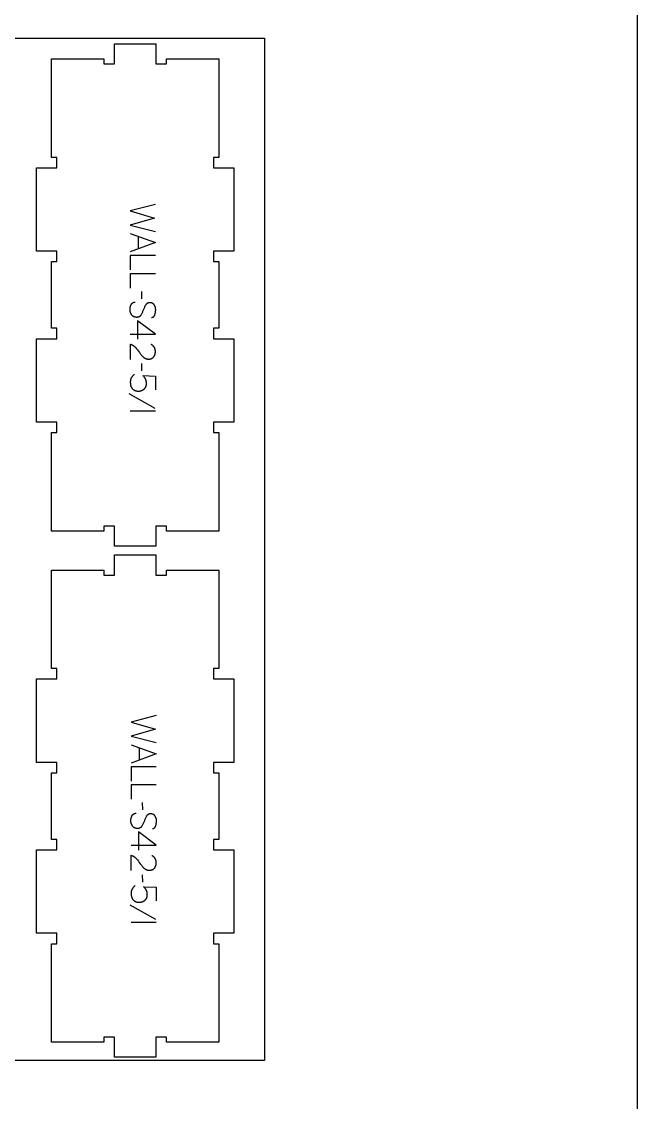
# Model space of a CAD drawing. Extents: x 0 to 4485, y 0 to 10771.
# Drawn here: x 2448 to 3183, y 5619 to 6909 of the extents above; entities that cross this region are included whole.
import ezdxf

# ---------------------------------------------------------------- set-up
doc = ezdxf.new("R2010")
doc.units = 0
for name, color, linetype in [('0_SHEET_SPRUCEPLY_2440X122', 1, 'CONTINUOUS'), ('1_ANYTOOL_1MMDEEP_LABELS_S', 2, 'CONTINUOUS'), ('4_ANYTOOL_CUTTHROUGH_OUTSI', 5, 'CONTINUOUS'), ('DONOTCUT', 7, 'CONTINUOUS')]:
    doc.layers.add(name, color=color, linetype=linetype)

msp = doc.modelspace()

# ---------------------------------------------------------------- linework, layer by layer
at = {"layer": '0_SHEET_SPRUCEPLY_2440X122'}
msp.add_lwpolyline([(2737.9, 6889.4), (2737.9, 5669.4), (297.9, 5669.4), (297.9, 6889.4)], close=True, dxfattribs=at)
at = {"layer": '1_ANYTOOL_1MMDEEP_LABELS_S', "color": 2}
for points in [[(2607.7, 6691), (2577.7, 6683.2), (2606.8, 6674.8), (2577.7, 6666.3), (2607.7, 6658.8)], [(2577.7, 6656.2), (2607.7, 6645.4), (2577.7, 6634.3)], [(2587.3, 6652.8), (2587.3, 6637.9)], [(2607.7, 6630), (2577.7, 6630), (2577.7, 6612.9)], [(2607.7, 6608.2), (2577.7, 6608.2), (2577.7, 6591.1)], [(2591.6, 6578.5), (2591.5, 6587.2)], [(2603.1, 6556.2), (2603.3, 6556.2), (2603.4, 6556.2), (2603.5, 6556.2), (2603.6, 6556.2), (2603.7, 6556.2), (2603.8, 6556.3), (2603.9, 6556.3), (2604, 6556.3), (2604, 6556.3), (2604.1, 6556.3), (2604.2, 6556.3), (2604.3, 6556.4), (2604.4, 6556.4), (2604.4, 6556.4), (2604.5, 6556.4), (2604.6, 6556.4), (2604.7, 6556.5), (2604.8, 6556.5), (2604.8, 6556.5), (2604.9, 6556.6), (2605, 6556.6), (2605.1, 6556.6), (2605.1, 6556.7), (2605.2, 6556.7), (2605.3, 6556.8), (2605.3, 6556.8), (2605.4, 6556.8), (2605.5, 6556.9), (2605.5, 6556.9), (2605.6, 6557), (2605.7, 6557), (2605.7, 6557.1), (2605.8, 6557.1), (2605.8, 6557.2), (2605.9, 6557.3), (2606, 6557.3), (2606, 6557.4), (2606.1, 6557.4), (2606.1, 6557.5), (2606.2, 6557.6), (2606.2, 6557.6), (2606.3, 6557.7), (2606.3, 6557.8), (2606.4, 6557.8), (2606.4, 6557.9), (2606.5, 6558), (2606.5, 6558.1), (2606.6, 6558.1), (2606.6, 6558.2), (2606.7, 6558.3), (2606.7, 6558.4), (2606.8, 6558.6), (2606.9, 6558.7), (2606.9, 6558.9), (2607, 6559.1), (2607.1, 6559.3), (2607.1, 6559.5), (2607.3, 6560.3), (2607.5, 6561.1), (2607.7, 6561.9), (2607.8, 6562.7), (2607.9, 6563), (2607.9, 6563.4), (2608, 6563.8), (2608, 6564.2), (2608, 6564.5), (2608.1, 6564.9), (2608.1, 6565.2), (2608.1, 6565.6), (2608.1, 6565.8), (2608.1, 6566), (2608, 6566.2), (2608, 6566.4), (2608, 6566.6), (2608, 6566.8), (2608, 6566.9), (2608, 6567.1), (2607.9, 6567.3), (2607.9, 6567.5), (2607.9, 6567.7), (2607.8, 6567.9), (2607.8, 6568), (2607.7, 6568.2), (2607.7, 6568.4), (2607.6, 6568.6), (2607.6, 6568.7), (2607.5, 6568.9), (2607.4, 6569.1), (2607.4, 6569.3), (2607.3, 6569.4), (2607.2, 6569.6), (2607.1, 6569.8), (2607, 6569.9), (2607, 6570.1), (2606.9, 6570.3), (2606.8, 6570.4), (2606.7, 6570.6), (2606.6, 6570.7), (2606.5, 6570.9), (2606.4, 6571.1), (2606.2, 6571.2), (2606.1, 6571.4), (2606, 6571.5), (2605.9, 6571.7), (2605.8, 6571.8), (2605.6, 6571.9), (2605.5, 6572.1), (2605.4, 6572.2), (2605.2, 6572.3), (2605.1, 6572.4), (2605, 6572.5), (2604.8, 6572.6), (2604.7, 6572.7), (2604.5, 6572.8), (2604.4, 6572.9), (2604.2, 6573), (2604, 6573.1), (2603.9, 6573.2), (2603.7, 6573.2), (2603.5, 6573.3), (2603.4, 6573.4), (2603.2, 6573.4), (2603, 6573.5), (2602.8, 6573.5), (2602.6, 6573.5), (2602.4, 6573.6), (2602.3, 6573.6), (2602.1, 6573.6), (2601.9, 6573.7), (2601.7, 6573.7), (2601.5, 6573.7), (2601.2, 6573.7), (2601, 6573.7), (2600.8, 6573.7), (2600.6, 6573.7), (2600.4, 6573.7), (2600.2, 6573.7), (2600, 6573.6), (2599.8, 6573.6), (2599.6, 6573.6), (2599.4, 6573.5), (2599.2, 6573.5), (2599.1, 6573.4), (2598.9, 6573.4), (2598.7, 6573.3), (2598.6, 6573.3), (2598.5, 6573.2), (2598.4, 6573.2), (2598.4, 6573.2), (2598.3, 6573.1), (2598.2, 6573.1), (2598.1, 6573), (2598, 6573), (2598, 6573), (2597.9, 6572.9), (2597.8, 6572.9), (2597.7, 6572.8), (2597.7, 6572.8), (2597.6, 6572.7), (2597.5, 6572.7), (2597.4, 6572.6), (2597.4, 6572.5), (2597.3, 6572.5), (2597.2, 6572.4), (2597.2, 6572.4), (2597.1, 6572.3), (2597, 6572.2), (2597, 6572.2), (2596.9, 6572.1), (2596.8, 6572), (2596.6, 6571.8), (2596.5, 6571.7), (2596.4, 6571.5), (2596.3, 6571.4), (2596.2, 6571.2), (2596.1, 6571), (2596, 6570.9), (2595.6, 6570.2), (2595.2, 6569.4), (2594.8, 6568.7), (2594.5, 6567.9), (2594.1, 6567.1), (2593.8, 6566.3), (2593.5, 6565.5), (2593.2, 6564.7), (2592.9, 6563.9), (2592.5, 6563.1), (2592.2, 6562.3), (2591.8, 6561.5), (2591.5, 6560.8), (2591.1, 6560), (2590.7, 6559.3), (2590.2, 6558.7), (2590.1, 6558.5), (2590, 6558.3), (2589.9, 6558.2), (2589.8, 6558.1), (2589.8, 6558), (2589.7, 6558), (2589.7, 6557.9), (2589.6, 6557.8), (2589.5, 6557.8), (2589.5, 6557.7), (2589.4, 6557.6), (2589.3, 6557.6), (2589.3, 6557.5), (2589.2, 6557.4), (2589.1, 6557.4), (2589, 6557.3), (2589, 6557.3), (2588.9, 6557.2), (2588.8, 6557.2), (2588.7, 6557.1), (2588.7, 6557.1), (2588.6, 6557), (2588.5, 6557), (2588.4, 6556.9), (2588.4, 6556.9), (2588.3, 6556.8), (2588.2, 6556.8), (2588.1, 6556.7), (2588, 6556.7), (2587.9, 6556.7), (2587.8, 6556.6), (2587.8, 6556.6), (2587.7, 6556.6), (2587.6, 6556.5), (2587.5, 6556.5), (2587.4, 6556.5), (2587.3, 6556.5), (2587.1, 6556.4), (2586.9, 6556.4), (2586.7, 6556.3), (2586.5, 6556.3), (2586.3, 6556.3), (2586.1, 6556.3), (2585.9, 6556.2), (2585.7, 6556.2), (2585.5, 6556.2), (2585.3, 6556.2), (2585, 6556.2), (2584.8, 6556.3), (2584.6, 6556.3), (2584.3, 6556.3), (2584.1, 6556.3), (2583.9, 6556.4), (2583.7, 6556.4), (2583.5, 6556.5), (2583.3, 6556.5), (2583, 6556.6), (2582.8, 6556.6), (2582.7, 6556.7), (2582.5, 6556.8), (2582.3, 6556.8), (2582.1, 6556.9), (2581.9, 6557), (2581.7, 6557.1), (2581.5, 6557.2), (2581.4, 6557.3), (2581.2, 6557.4), (2581, 6557.5), (2580.9, 6557.6), (2580.7, 6557.8), (2580.6, 6557.9), (2580.4, 6558), (2580.3, 6558.2), (2580.1, 6558.3), (2580, 6558.4), (2579.9, 6558.6), (2579.7, 6558.8), (2579.6, 6558.9), (2579.5, 6559.1), (2579.4, 6559.3), (2579.2, 6559.4), (2579, 6559.8), (2578.8, 6560.2), (2578.6, 6560.5), (2578.4, 6560.9), (2578.3, 6561.3), (2578.1, 6561.6), (2578.1, 6561.8), (2578, 6562), (2577.9, 6562.2), (2577.9, 6562.4), (2577.8, 6562.6), (2577.8, 6562.8), (2577.7, 6563), (2577.7, 6563.2), (2577.6, 6563.4), (2577.6, 6563.6), (2577.5, 6563.8), (2577.5, 6564), (2577.5, 6564.2), (2577.5, 6564.4), (2577.4, 6564.8), (2577.4, 6565.2), (2577.4, 6565.6), (2577.4, 6566), (2577.4, 6566.4), (2577.4, 6566.8), (2577.5, 6567.2), (2577.5, 6567.6), (2577.6, 6568), (2577.7, 6568.4), (2577.7, 6568.8), (2577.8, 6569.2), (2578, 6569.5), (2578.1, 6569.9), (2578.2, 6570.3), (2578.4, 6570.6), (2578.6, 6571), (2578.7, 6571.3), (2578.9, 6571.7), (2579, 6571.9), (2579.1, 6572), (2579.2, 6572.2), (2579.3, 6572.3), (2579.5, 6572.5), (2579.6, 6572.6), (2579.7, 6572.8), (2579.8, 6572.9), (2579.9, 6573), (2580.1, 6573.1), (2580.2, 6573.2), (2580.3, 6573.4), (2580.4, 6573.4), (2580.5, 6573.5), (2580.5, 6573.5), (2580.6, 6573.6), (2580.7, 6573.6), (2580.7, 6573.7), (2580.8, 6573.7), (2580.9, 6573.7), (2581, 6573.8), (2581, 6573.8), (2581.1, 6573.9), (2581.2, 6573.9), (2581.3, 6573.9), (2581.3, 6574), (2581.4, 6574), (2581.5, 6574), (2581.6, 6574.1), (2581.7, 6574.1), (2581.7, 6574.1), (2581.8, 6574.2), (2582, 6574.2), (2582.1, 6574.3), (2582.3, 6574.3), (2582.5, 6574.3), (2582.7, 6574.4), (2582.8, 6574.4), (2583, 6574.4), (2583.2, 6574.4), (2583.4, 6574.4), (2583.6, 6574.4)], [(2577.7, 6536.2), (2607.8, 6536.2), (2586.4, 6552.2)], [(2586.4, 6552.2), (2586.4, 6530.4)], [(2577.8, 6506), (2577.8, 6524.3), (2578.3, 6524.1), (2578.5, 6524.1), (2578.7, 6524), (2578.9, 6523.9), (2579.1, 6523.8), (2579.4, 6523.7), (2579.6, 6523.6), (2579.8, 6523.5), (2580, 6523.4), (2580.2, 6523.3), (2580.4, 6523.2), (2580.6, 6523.1), (2580.8, 6523), (2581, 6522.8), (2581.2, 6522.7), (2581.4, 6522.6), (2581.6, 6522.5), (2581.8, 6522.3), (2581.9, 6522.2), (2582.1, 6522), (2582.3, 6521.9), (2582.5, 6521.7), (2582.7, 6521.6), (2582.8, 6521.4), (2583, 6521.3), (2583.2, 6521.1), (2583.3, 6520.9), (2583.5, 6520.8), (2583.6, 6520.6), (2584, 6520.2), (2585.2, 6518.8), (2586.4, 6517.3), (2587.5, 6515.8), (2588.7, 6514.2), (2589.2, 6513.5), (2589.8, 6512.8), (2590.4, 6512), (2590.9, 6511.4), (2591.5, 6510.7), (2592.1, 6510), (2592.7, 6509.4), (2593.4, 6508.8), (2593.5, 6508.7), (2593.7, 6508.5), (2593.8, 6508.4), (2594, 6508.3), (2594.2, 6508.1), (2594.3, 6508), (2594.5, 6507.9), (2594.7, 6507.8), (2594.9, 6507.7), (2595, 6507.6), (2595.2, 6507.5), (2595.4, 6507.4), (2595.6, 6507.3), (2595.8, 6507.2), (2596, 6507.1), (2596.1, 6507), (2596.3, 6507), (2596.5, 6506.9), (2596.7, 6506.8), (2596.9, 6506.8), (2597.1, 6506.7), (2597.3, 6506.7), (2597.5, 6506.6), (2597.7, 6506.6), (2598, 6506.6), (2598.2, 6506.5), (2598.4, 6506.5), (2598.6, 6506.5), (2598.8, 6506.5), (2599, 6506.5), (2599.3, 6506.5), (2599.5, 6506.5), (2599.7, 6506.5), (2600, 6506.5), (2600.2, 6506.5), (2600.5, 6506.5), (2600.7, 6506.5), (2600.9, 6506.5), (2601.2, 6506.6), (2601.4, 6506.6), (2601.6, 6506.7), (2601.8, 6506.7), (2602, 6506.8), (2602.2, 6506.8), (2602.4, 6506.9), (2602.7, 6506.9), (2602.8, 6507), (2603, 6507.1), (2603.2, 6507.2), (2603.4, 6507.3), (2603.6, 6507.4), (2603.8, 6507.4), (2604, 6507.5), (2604.1, 6507.7), (2604.3, 6507.8), (2604.5, 6507.9), (2604.6, 6508), (2604.8, 6508.1), (2604.9, 6508.3), (2605.1, 6508.4), (2605.2, 6508.5), (2605.4, 6508.7), (2605.5, 6508.8), (2605.6, 6509), (2605.8, 6509.1), (2605.9, 6509.3), (2606, 6509.5), (2606.1, 6509.6), (2606.2, 6509.8), (2606.3, 6510), (2606.4, 6510.2), (2606.5, 6510.3), (2606.6, 6510.5), (2606.7, 6510.7), (2606.8, 6510.9), (2606.9, 6511.1), (2607, 6511.3), (2607.1, 6511.5), (2607.1, 6511.7), (2607.2, 6511.8), (2607.3, 6512), (2607.3, 6512.3), (2607.4, 6512.5), (2607.4, 6512.7), (2607.5, 6512.9), (2607.5, 6513.1), (2607.6, 6513.3), (2607.6, 6513.5), (2607.6, 6513.8), (2607.6, 6514), (2607.7, 6514.2), (2607.7, 6514.4), (2607.7, 6514.7), (2607.7, 6514.9), (2607.7, 6515.4), (2607.7, 6515.7), (2607.7, 6516.1), (2607.7, 6516.5), (2607.6, 6516.8), (2607.6, 6517.1), (2607.5, 6517.5), (2607.5, 6517.8), (2607.4, 6518.1), (2607.3, 6518.4), (2607.3, 6518.6), (2607.2, 6518.7), (2607.2, 6518.9), (2607.1, 6519), (2607.1, 6519.2), (2607, 6519.3), (2606.9, 6519.5), (2606.9, 6519.6), (2606.8, 6519.8), (2606.7, 6519.9), (2606.7, 6520), (2606.6, 6520.2), (2606.5, 6520.3), (2606.4, 6520.5), (2606.4, 6520.6), (2606.3, 6520.7), (2606.2, 6520.8), (2606.1, 6521), (2606, 6521.1), (2605.9, 6521.2), (2605.8, 6521.3), (2605.7, 6521.5), (2605.6, 6521.6), (2605.5, 6521.7), (2605.4, 6521.8), (2605.3, 6521.9), (2605.2, 6522), (2605.1, 6522.1), (2605, 6522.3), (2604.9, 6522.4), (2604.7, 6522.5), (2604.6, 6522.6), (2604.4, 6522.8), (2604.1, 6523), (2603.8, 6523.2), (2603.5, 6523.3), (2603.2, 6523.5), (2602.9, 6523.7), (2602.6, 6523.9)], [(2591.6, 6492.3), (2591.5, 6501.1)], [(2582.5, 6488), (2582.2, 6487.8), (2581.9, 6487.6), (2581.6, 6487.3), (2581.4, 6487.1), (2581.1, 6486.9), (2580.9, 6486.7), (2580.6, 6486.4), (2580.4, 6486.2), (2580.2, 6485.9), (2580, 6485.7), (2579.8, 6485.4), (2579.6, 6485.2), (2579.4, 6484.9), (2579.2, 6484.6), (2579.1, 6484.4), (2578.9, 6484.1), (2578.8, 6483.8), (2578.6, 6483.5), (2578.5, 6483.2), (2578.4, 6482.9), (2578.3, 6482.6), (2578.2, 6482.3), (2578.1, 6482), (2578, 6481.7), (2578, 6481.4), (2577.9, 6481.1), (2577.8, 6480.7), (2577.8, 6480.4), (2577.8, 6480.1), (2577.7, 6479.7), (2577.7, 6479.4), (2577.7, 6479), (2577.7, 6478.6), (2577.7, 6478.2), (2577.8, 6477.8), (2577.8, 6477.4), (2577.8, 6477), (2577.9, 6476.6), (2577.9, 6476.3), (2578, 6475.9), (2578.1, 6475.5), (2578.1, 6475.2), (2578.2, 6474.8), (2578.3, 6474.5), (2578.4, 6474.2), (2578.5, 6473.8), (2578.6, 6473.5), (2578.8, 6473.2), (2578.8, 6473), (2578.9, 6472.9), (2579, 6472.7), (2579.1, 6472.6), (2579.2, 6472.4), (2579.2, 6472.3), (2579.3, 6472.1), (2579.4, 6472), (2579.5, 6471.8), (2579.6, 6471.7), (2579.8, 6471.6), (2579.9, 6471.4), (2580, 6471.3), (2580.1, 6471.2), (2580.2, 6471), (2580.4, 6470.9), (2580.5, 6470.8), (2580.6, 6470.7), (2580.8, 6470.5), (2580.9, 6470.4), (2581.1, 6470.3), (2581.2, 6470.2), (2581.4, 6470.1), (2581.6, 6470), (2581.7, 6469.9), (2581.9, 6469.7), (2582.1, 6469.6), (2582.3, 6469.5), (2582.6, 6469.3), (2583, 6469.1), (2583.3, 6469), (2583.5, 6468.9), (2583.8, 6468.8), (2584, 6468.7), (2584.3, 6468.6), (2584.5, 6468.6), (2584.7, 6468.5), (2585, 6468.4), (2585.2, 6468.4), (2585.5, 6468.3), (2585.7, 6468.3), (2585.9, 6468.2), (2586.2, 6468.2), (2586.4, 6468.2), (2586.7, 6468.2), (2586.9, 6468.2), (2587.2, 6468.2), (2587.4, 6468.2), (2587.7, 6468.2), (2587.9, 6468.2), (2588.2, 6468.2), (2588.5, 6468.3), (2588.7, 6468.3), (2589, 6468.3), (2589.2, 6468.4), (2589.4, 6468.4), (2589.7, 6468.5), (2589.9, 6468.5), (2590.2, 6468.6), (2590.4, 6468.6), (2590.6, 6468.7), (2590.8, 6468.8), (2591.1, 6468.9), (2591.3, 6468.9), (2591.5, 6469), (2591.7, 6469.1), (2591.9, 6469.2), (2592.1, 6469.3), (2592.3, 6469.4), (2592.6, 6469.5), (2592.8, 6469.7), (2593, 6469.8), (2593.2, 6469.9), (2593.3, 6470), (2593.5, 6470.2), (2593.7, 6470.3), (2593.9, 6470.4), (2594.1, 6470.6), (2594.3, 6470.7), (2594.4, 6470.9), (2594.6, 6471.1), (2594.8, 6471.2), (2594.9, 6471.4), (2595.1, 6471.6), (2595.2, 6471.7), (2595.4, 6471.9), (2595.5, 6472.1), (2595.6, 6472.3), (2595.8, 6472.5), (2595.9, 6472.7), (2596, 6472.9), (2596.1, 6473.1), (2596.2, 6473.3), (2596.3, 6473.5), (2596.4, 6473.7), (2596.5, 6474), (2596.5, 6474.2), (2596.6, 6474.4), (2596.7, 6474.7), (2596.7, 6474.9), (2596.8, 6475.1), (2596.8, 6475.4), (2596.9, 6475.6), (2596.9, 6475.9), (2596.9, 6476.2), (2597, 6476.4), (2597, 6476.7), (2597, 6477), (2597, 6477.2), (2597, 6477.5), (2597, 6477.9), (2597, 6478.2), (2597, 6478.6), (2596.9, 6478.9), (2596.9, 6479.2), (2596.8, 6479.6), (2596.8, 6479.9), (2596.7, 6480.2), (2596.6, 6480.5), (2596.6, 6480.8), (2596.5, 6481.1), (2596.4, 6481.4), (2596.3, 6481.7), (2596.1, 6482), (2596, 6482.3), (2595.9, 6482.5), (2595.7, 6482.8), (2595.6, 6483.1), (2595.4, 6483.4), (2595.2, 6483.6), (2595.1, 6483.9), (2594.9, 6484.2), (2594.7, 6484.4), (2594.5, 6484.7), (2594.3, 6485), (2594.1, 6485.2), (2593.9, 6485.5), (2593.7, 6485.8), (2593.2, 6486.3), (2592.7, 6486.8), (2607.7, 6486.1), (2607.7, 6469.9)], [(2607.3, 6447.6), (2576.5, 6464.8)], [(2607.7, 6444.1), (2577.7, 6444.1)], [(2608.7, 6081), (2578.7, 6073.2), (2607.8, 6064.8), (2578.7, 6056.3), (2608.7, 6048.8)], [(2578.7, 6046.2), (2608.7, 6035.4), (2578.7, 6024.3)], [(2588.3, 6042.8), (2588.3, 6027.9)], [(2608.7, 6020), (2578.7, 6020), (2578.7, 6002.9)], [(2608.7, 5998.2), (2578.7, 5998.2), (2578.7, 5981.1)], [(2592.6, 5968.5), (2592.5, 5977.2)], [(2604.1, 5946.2), (2604.3, 5946.2), (2604.4, 5946.2), (2604.5, 5946.2), (2604.6, 5946.2), (2604.7, 5946.2), (2604.8, 5946.3), (2604.9, 5946.3), (2604.9, 5946.3), (2605, 5946.3), (2605.1, 5946.3), (2605.2, 5946.3), (2605.3, 5946.4), (2605.4, 5946.4), (2605.4, 5946.4), (2605.5, 5946.4), (2605.6, 5946.4), (2605.7, 5946.5), (2605.8, 5946.5), (2605.8, 5946.5), (2605.9, 5946.6), (2606, 5946.6), (2606, 5946.6), (2606.1, 5946.7), (2606.2, 5946.7), (2606.3, 5946.8), (2606.3, 5946.8), (2606.4, 5946.8), (2606.5, 5946.9), (2606.5, 5946.9), (2606.6, 5947), (2606.7, 5947), (2606.7, 5947.1), (2606.8, 5947.1), (2606.8, 5947.2), (2606.9, 5947.3), (2606.9, 5947.3), (2607, 5947.4), (2607.1, 5947.4), (2607.1, 5947.5), (2607.2, 5947.6), (2607.2, 5947.6), (2607.3, 5947.7), (2607.3, 5947.8), (2607.4, 5947.8), (2607.4, 5947.9), (2607.5, 5948), (2607.5, 5948.1), (2607.6, 5948.1), (2607.6, 5948.2), (2607.6, 5948.3), (2607.7, 5948.4), (2607.8, 5948.6), (2607.9, 5948.7), (2607.9, 5948.9), (2608, 5949.1), (2608.1, 5949.3), (2608.1, 5949.5), (2608.3, 5950.3), (2608.5, 5951.1), (2608.7, 5951.9), (2608.8, 5952.7), (2608.9, 5953), (2608.9, 5953.4), (2609, 5953.8), (2609, 5954.2), (2609, 5954.5), (2609, 5954.9), (2609.1, 5955.2), (2609.1, 5955.6), (2609.1, 5955.8), (2609.1, 5956), (2609, 5956.2), (2609, 5956.4), (2609, 5956.6), (2609, 5956.8), (2609, 5956.9), (2608.9, 5957.1), (2608.9, 5957.3), (2608.9, 5957.5), (2608.8, 5957.7), (2608.8, 5957.9), (2608.8, 5958), (2608.7, 5958.2), (2608.7, 5958.4), (2608.6, 5958.6), (2608.5, 5958.7), (2608.5, 5958.9), (2608.4, 5959.1), (2608.3, 5959.3), (2608.3, 5959.4), (2608.2, 5959.6), (2608.1, 5959.8), (2608, 5959.9), (2607.9, 5960.1), (2607.9, 5960.3), (2607.8, 5960.4), (2607.7, 5960.6), (2607.6, 5960.7), (2607.5, 5960.9), (2607.4, 5961.1), (2607.2, 5961.2), (2607.1, 5961.4), (2607, 5961.5), (2606.9, 5961.7), (2606.8, 5961.8), (2606.6, 5961.9), (2606.5, 5962.1), (2606.4, 5962.2), (2606.2, 5962.3), (2606.1, 5962.4), (2605.9, 5962.5), (2605.8, 5962.6), (2605.7, 5962.7), (2605.5, 5962.8), (2605.3, 5962.9), (2605.2, 5963), (2605, 5963.1), (2604.9, 5963.2), (2604.7, 5963.2), (2604.5, 5963.3), (2604.4, 5963.4), (2604.2, 5963.4), (2604, 5963.5), (2603.8, 5963.5), (2603.6, 5963.5), (2603.4, 5963.6), (2603.2, 5963.6), (2603.1, 5963.6), (2602.9, 5963.7), (2602.7, 5963.7), (2602.4, 5963.7), (2602.2, 5963.7), (2602, 5963.7), (2601.8, 5963.7), (2601.6, 5963.7), (2601.4, 5963.7), (2601.2, 5963.7), (2601, 5963.6), (2600.8, 5963.6), (2600.6, 5963.6), (2600.4, 5963.5), (2600.2, 5963.5), (2600, 5963.4), (2599.9, 5963.4), (2599.7, 5963.3), (2599.6, 5963.3), (2599.5, 5963.2), (2599.4, 5963.2), (2599.4, 5963.2), (2599.3, 5963.1), (2599.2, 5963.1), (2599.1, 5963), (2599, 5963), (2599, 5963), (2598.9, 5962.9), (2598.8, 5962.9), (2598.7, 5962.8), (2598.6, 5962.8), (2598.6, 5962.7), (2598.5, 5962.7), (2598.4, 5962.6), (2598.4, 5962.5), (2598.3, 5962.5), (2598.2, 5962.4), (2598.2, 5962.4), (2598.1, 5962.3), (2598, 5962.2), (2598, 5962.2), (2597.9, 5962.1), (2597.8, 5962), (2597.6, 5961.8), (2597.5, 5961.7), (2597.4, 5961.5), (2597.3, 5961.4), (2597.2, 5961.2), (2597.1, 5961), (2597, 5960.9), (2596.6, 5960.2), (2596.2, 5959.4), (2595.8, 5958.7), (2595.5, 5957.9), (2595.1, 5957.1), (2594.8, 5956.3), (2594.5, 5955.5), (2594.2, 5954.7), (2593.9, 5953.9), (2593.5, 5953.1), (2593.2, 5952.3), (2592.8, 5951.5), (2592.4, 5950.8), (2592.1, 5950), (2591.7, 5949.3), (2591.2, 5948.7), (2591.1, 5948.5), (2591, 5948.3), (2590.9, 5948.2), (2590.8, 5948.1), (2590.8, 5948), (2590.7, 5948), (2590.6, 5947.9), (2590.6, 5947.8), (2590.5, 5947.8), (2590.5, 5947.7), (2590.4, 5947.6), (2590.3, 5947.6), (2590.2, 5947.5), (2590.2, 5947.4), (2590.1, 5947.4), (2590, 5947.3), (2590, 5947.3), (2589.9, 5947.2), (2589.8, 5947.2), (2589.7, 5947.1), (2589.7, 5947.1), (2589.6, 5947), (2589.5, 5947), (2589.4, 5946.9), (2589.3, 5946.9), (2589.3, 5946.8), (2589.2, 5946.8), (2589.1, 5946.7), (2589, 5946.7), (2588.9, 5946.7), (2588.8, 5946.6), (2588.8, 5946.6), (2588.7, 5946.6), (2588.6, 5946.5), (2588.5, 5946.5), (2588.4, 5946.5), (2588.3, 5946.5), (2588.1, 5946.4), (2587.9, 5946.4), (2587.7, 5946.3), (2587.5, 5946.3), (2587.3, 5946.3), (2587.1, 5946.3), (2586.9, 5946.2), (2586.7, 5946.2), (2586.5, 5946.2), (2586.2, 5946.2), (2586, 5946.2), (2585.8, 5946.3), (2585.6, 5946.3), (2585.3, 5946.3), (2585.1, 5946.3), (2584.9, 5946.4), (2584.7, 5946.4), (2584.5, 5946.5), (2584.3, 5946.5), (2584, 5946.6), (2583.8, 5946.6), (2583.6, 5946.7), (2583.5, 5946.8), (2583.3, 5946.8), (2583.1, 5946.9), (2582.9, 5947), (2582.7, 5947.1), (2582.5, 5947.2), (2582.4, 5947.3), (2582.2, 5947.4), (2582, 5947.5), (2581.9, 5947.6), (2581.7, 5947.8), (2581.6, 5947.9), (2581.4, 5948), (2581.3, 5948.2), (2581.1, 5948.3), (2581, 5948.4), (2580.9, 5948.6), (2580.7, 5948.8), (2580.6, 5948.9), (2580.5, 5949.1), (2580.4, 5949.3), (2580.2, 5949.4), (2580, 5949.8), (2579.8, 5950.2), (2579.6, 5950.5), (2579.4, 5950.9), (2579.3, 5951.3), (2579.1, 5951.6), (2579.1, 5951.8), (2579, 5952), (2578.9, 5952.2), (2578.9, 5952.4), (2578.8, 5952.6), (2578.8, 5952.8), (2578.7, 5953), (2578.7, 5953.2), (2578.6, 5953.4), (2578.6, 5953.6), (2578.5, 5953.8), (2578.5, 5954), (2578.5, 5954.2), (2578.5, 5954.4), (2578.4, 5954.8), (2578.4, 5955.2), (2578.4, 5955.6), (2578.4, 5956), (2578.4, 5956.4), (2578.4, 5956.8), (2578.5, 5957.2), (2578.5, 5957.6), (2578.6, 5958), (2578.6, 5958.4), (2578.7, 5958.8), (2578.8, 5959.2), (2579, 5959.5), (2579.1, 5959.9), (2579.2, 5960.3), (2579.4, 5960.6), (2579.5, 5961), (2579.7, 5961.3), (2579.9, 5961.7), (2580, 5961.9), (2580.1, 5962), (2580.2, 5962.2), (2580.3, 5962.3), (2580.5, 5962.5), (2580.6, 5962.6), (2580.7, 5962.8), (2580.8, 5962.9), (2580.9, 5963), (2581.1, 5963.1), (2581.2, 5963.2), (2581.3, 5963.4), (2581.4, 5963.4), (2581.5, 5963.5), (2581.5, 5963.5), (2581.6, 5963.6), (2581.7, 5963.6), (2581.7, 5963.7), (2581.8, 5963.7), (2581.9, 5963.7), (2582, 5963.8), (2582, 5963.8), (2582.1, 5963.9), (2582.2, 5963.9), (2582.3, 5963.9), (2582.3, 5964), (2582.4, 5964), (2582.5, 5964), (2582.6, 5964.1), (2582.6, 5964.1), (2582.7, 5964.1), (2582.8, 5964.2), (2583, 5964.2), (2583.1, 5964.3), (2583.3, 5964.3), (2583.5, 5964.3), (2583.7, 5964.4), (2583.8, 5964.4), (2584, 5964.4), (2584.2, 5964.4), (2584.4, 5964.4), (2584.6, 5964.4)], [(2578.7, 5926.2), (2608.8, 5926.2), (2587.4, 5942.2)], [(2587.4, 5942.2), (2587.4, 5920.4)], [(2578.8, 5896), (2578.8, 5914.3), (2579.3, 5914.1), (2579.5, 5914.1), (2579.7, 5914), (2579.9, 5913.9), (2580.1, 5913.8), (2580.4, 5913.7), (2580.6, 5913.6), (2580.8, 5913.5), (2581, 5913.4), (2581.2, 5913.3), (2581.4, 5913.2), (2581.6, 5913.1), (2581.8, 5913), (2582, 5912.8), (2582.2, 5912.7), (2582.4, 5912.6), (2582.6, 5912.5), (2582.8, 5912.3), (2582.9, 5912.2), (2583.1, 5912), (2583.3, 5911.9), (2583.5, 5911.7), (2583.6, 5911.6), (2583.8, 5911.4), (2584, 5911.3), (2584.2, 5911.1), (2584.3, 5910.9), (2584.5, 5910.8), (2584.6, 5910.6), (2585, 5910.2), (2586.2, 5908.8), (2587.4, 5907.3), (2588.5, 5905.8), (2589.6, 5904.2), (2590.2, 5903.5), (2590.8, 5902.8), (2591.4, 5902), (2591.9, 5901.4), (2592.5, 5900.7), (2593.1, 5900), (2593.7, 5899.4), (2594.4, 5898.8), (2594.5, 5898.7), (2594.7, 5898.5), (2594.8, 5898.4), (2595, 5898.3), (2595.2, 5898.1), (2595.3, 5898), (2595.5, 5897.9), (2595.7, 5897.8), (2595.9, 5897.7), (2596, 5897.6), (2596.2, 5897.5), (2596.4, 5897.4), (2596.6, 5897.3), (2596.8, 5897.2), (2596.9, 5897.1), (2597.1, 5897), (2597.3, 5897), (2597.5, 5896.9), (2597.7, 5896.8), (2597.9, 5896.8), (2598.1, 5896.7), (2598.3, 5896.7), (2598.5, 5896.6), (2598.7, 5896.6), (2599, 5896.6), (2599.2, 5896.5), (2599.4, 5896.5), (2599.6, 5896.5), (2599.8, 5896.5), (2600, 5896.5), (2600.3, 5896.5), (2600.5, 5896.5), (2600.7, 5896.5), (2601, 5896.5), (2601.2, 5896.5), (2601.5, 5896.5), (2601.7, 5896.5), (2601.9, 5896.5), (2602.2, 5896.6), (2602.4, 5896.6), (2602.6, 5896.7), (2602.8, 5896.7), (2603, 5896.8), (2603.2, 5896.8), (2603.4, 5896.9), (2603.6, 5896.9), (2603.8, 5897), (2604, 5897.1), (2604.2, 5897.2), (2604.4, 5897.3), (2604.6, 5897.4), (2604.8, 5897.4), (2604.9, 5897.5), (2605.1, 5897.7), (2605.3, 5897.8), (2605.4, 5897.9), (2605.6, 5898), (2605.8, 5898.1), (2605.9, 5898.3), (2606.1, 5898.4), (2606.2, 5898.5), (2606.3, 5898.7), (2606.5, 5898.8), (2606.6, 5899), (2606.7, 5899.1), (2606.9, 5899.3), (2607, 5899.5), (2607.1, 5899.6), (2607.2, 5899.8), (2607.3, 5900), (2607.4, 5900.2), (2607.5, 5900.3), (2607.6, 5900.5), (2607.7, 5900.7), (2607.8, 5900.9), (2607.9, 5901.1), (2608, 5901.3), (2608.1, 5901.5), (2608.1, 5901.7), (2608.2, 5901.8), (2608.3, 5902), (2608.3, 5902.3), (2608.4, 5902.5), (2608.4, 5902.7), (2608.5, 5902.9), (2608.5, 5903.1), (2608.6, 5903.3), (2608.6, 5903.5), (2608.6, 5903.8), (2608.6, 5904), (2608.7, 5904.2), (2608.7, 5904.4), (2608.7, 5904.7), (2608.7, 5904.9), (2608.7, 5905.4), (2608.7, 5905.7), (2608.7, 5906.1), (2608.7, 5906.5), (2608.6, 5906.8), (2608.6, 5907.1), (2608.5, 5907.5), (2608.5, 5907.8), (2608.4, 5908.1), (2608.3, 5908.4), (2608.3, 5908.6), (2608.2, 5908.7), (2608.2, 5908.9), (2608.1, 5909), (2608.1, 5909.2), (2608, 5909.3), (2607.9, 5909.5), (2607.9, 5909.6), (2607.8, 5909.8), (2607.7, 5909.9), (2607.7, 5910), (2607.6, 5910.2), (2607.5, 5910.3), (2607.4, 5910.5), (2607.4, 5910.6), (2607.3, 5910.7), (2607.2, 5910.8), (2607.1, 5911), (2607, 5911.1), (2606.9, 5911.2), (2606.8, 5911.3), (2606.7, 5911.5), (2606.6, 5911.6), (2606.5, 5911.7), (2606.4, 5911.8), (2606.3, 5911.9), (2606.2, 5912), (2606.1, 5912.1), (2606, 5912.3), (2605.8, 5912.4), (2605.7, 5912.5), (2605.6, 5912.6), (2605.4, 5912.8), (2605.1, 5913), (2604.8, 5913.2), (2604.5, 5913.3), (2604.2, 5913.5), (2603.9, 5913.7), (2603.6, 5913.9)], [(2592.6, 5882.3), (2592.5, 5891.1)], [(2583.5, 5878), (2583.2, 5877.8), (2582.9, 5877.6), (2582.6, 5877.3), (2582.4, 5877.1), (2582.1, 5876.9), (2581.9, 5876.7), (2581.6, 5876.4), (2581.4, 5876.2), (2581.2, 5875.9), (2581, 5875.7), (2580.8, 5875.4), (2580.6, 5875.2), (2580.4, 5874.9), (2580.2, 5874.6), (2580.1, 5874.4), (2579.9, 5874.1), (2579.8, 5873.8), (2579.6, 5873.5), (2579.5, 5873.2), (2579.4, 5872.9), (2579.3, 5872.6), (2579.2, 5872.3), (2579.1, 5872), (2579, 5871.7), (2578.9, 5871.4), (2578.9, 5871.1), (2578.8, 5870.7), (2578.8, 5870.4), (2578.8, 5870.1), (2578.7, 5869.7), (2578.7, 5869.4), (2578.7, 5869), (2578.7, 5868.6), (2578.7, 5868.2), (2578.8, 5867.8), (2578.8, 5867.4), (2578.8, 5867), (2578.9, 5866.6), (2578.9, 5866.3), (2579, 5865.9), (2579.1, 5865.5), (2579.1, 5865.2), (2579.2, 5864.8), (2579.3, 5864.5), (2579.4, 5864.2), (2579.5, 5863.8), (2579.6, 5863.5), (2579.8, 5863.2), (2579.8, 5863), (2579.9, 5862.9), (2580, 5862.7), (2580.1, 5862.6), (2580.1, 5862.4), (2580.2, 5862.3), (2580.3, 5862.1), (2580.4, 5862), (2580.5, 5861.8), (2580.6, 5861.7), (2580.7, 5861.6), (2580.9, 5861.4), (2581, 5861.3), (2581.1, 5861.2), (2581.2, 5861), (2581.4, 5860.9), (2581.5, 5860.8), (2581.6, 5860.7), (2581.8, 5860.5), (2581.9, 5860.4), (2582.1, 5860.3), (2582.2, 5860.2), (2582.4, 5860.1), (2582.6, 5860), (2582.7, 5859.9), (2582.9, 5859.7), (2583.1, 5859.6), (2583.3, 5859.5), (2583.6, 5859.3), (2584, 5859.1), (2584.3, 5859), (2584.5, 5858.9), (2584.8, 5858.8), (2585, 5858.7), (2585.3, 5858.6), (2585.5, 5858.6), (2585.7, 5858.5), (2586, 5858.4), (2586.2, 5858.4), (2586.5, 5858.3), (2586.7, 5858.3), (2586.9, 5858.2), (2587.2, 5858.2), (2587.4, 5858.2), (2587.7, 5858.2), (2587.9, 5858.2), (2588.2, 5858.2), (2588.4, 5858.2), (2588.7, 5858.2), (2588.9, 5858.2), (2589.2, 5858.2), (2589.4, 5858.3), (2589.7, 5858.3), (2589.9, 5858.3), (2590.2, 5858.4), (2590.4, 5858.4), (2590.7, 5858.5), (2590.9, 5858.5), (2591.1, 5858.6), (2591.4, 5858.6), (2591.6, 5858.7), (2591.8, 5858.8), (2592.1, 5858.9), (2592.3, 5858.9), (2592.5, 5859), (2592.7, 5859.1), (2592.9, 5859.2), (2593.1, 5859.3), (2593.3, 5859.4), (2593.5, 5859.5), (2593.7, 5859.7), (2593.9, 5859.8), (2594.1, 5859.9), (2594.3, 5860), (2594.5, 5860.2), (2594.7, 5860.3), (2594.9, 5860.4), (2595.1, 5860.6), (2595.3, 5860.7), (2595.4, 5860.9), (2595.6, 5861.1), (2595.8, 5861.2), (2595.9, 5861.4), (2596.1, 5861.6), (2596.2, 5861.7), (2596.4, 5861.9), (2596.5, 5862.1), (2596.6, 5862.3), (2596.7, 5862.5), (2596.9, 5862.7), (2597, 5862.9), (2597.1, 5863.1), (2597.2, 5863.3), (2597.3, 5863.5), (2597.4, 5863.7), (2597.4, 5864), (2597.5, 5864.2), (2597.6, 5864.4), (2597.7, 5864.7), (2597.7, 5864.9), (2597.8, 5865.1), (2597.8, 5865.4), (2597.9, 5865.6), (2597.9, 5865.9), (2597.9, 5866.2), (2598, 5866.4), (2598, 5866.7), (2598, 5867), (2598, 5867.2), (2598, 5867.5), (2598, 5867.9), (2598, 5868.2), (2598, 5868.6), (2597.9, 5868.9), (2597.9, 5869.2), (2597.8, 5869.6), (2597.8, 5869.9), (2597.7, 5870.2), (2597.6, 5870.5), (2597.6, 5870.8), (2597.5, 5871.1), (2597.4, 5871.4), (2597.3, 5871.7), (2597.1, 5872), (2597, 5872.3), (2596.9, 5872.5), (2596.7, 5872.8), (2596.6, 5873.1), (2596.4, 5873.4), (2596.2, 5873.6), (2596.1, 5873.9), (2595.9, 5874.2), (2595.7, 5874.4), (2595.5, 5874.7), (2595.3, 5875), (2595.1, 5875.2), (2594.9, 5875.5), (2594.6, 5875.8), (2594.2, 5876.3), (2593.7, 5876.8), (2608.7, 5876.1), (2608.7, 5859.9)], [(2608.2, 5837.6), (2577.5, 5854.8)], [(2608.7, 5834.1), (2578.7, 5834.1)]]:
    msp.add_lwpolyline(points, dxfattribs=at)
at = {"layer": '4_ANYTOOL_CUTTHROUGH_OUTSI', "color": 5}
for points in [[(2465.8, 6431.2), (2465.8, 6530.7), (2489.8, 6530.7), (2489.8, 6543.2), (2483.8, 6543.2), (2483.8, 6622.7), (2489.8, 6622.7), (2489.8, 6635.2), (2465.8, 6635.2), (2465.8, 6734.7), (2489.8, 6734.7), (2489.8, 6747.2), (2483.8, 6747.2), (2483.8, 6864.7), (2546.3, 6864.7), (2546.3, 6858.7), (2558.8, 6858.7), (2558.8, 6882.7), (2608.3, 6882.7), (2608.3, 6858.7), (2620.8, 6858.7), (2620.8, 6864.7), (2683.3, 6864.7), (2683.3, 6747.2), (2677.3, 6747.2), (2677.3, 6734.7), (2701.3, 6734.7), (2701.3, 6635.2), (2677.3, 6635.2), (2677.3, 6622.7), (2683.3, 6622.7), (2683.3, 6543.2), (2677.3, 6543.2), (2677.3, 6530.7), (2701.3, 6530.7), (2701.3, 6431.2), (2677.3, 6431.2), (2677.3, 6418.7), (2683.3, 6418.7), (2683.3, 6301.2), (2620.8, 6301.2), (2620.8, 6307.2), (2608.3, 6307.2), (2608.3, 6283.2), (2558.8, 6283.2), (2558.8, 6307.2), (2546.3, 6307.2), (2546.3, 6301.2), (2483.8, 6301.2), (2483.8, 6418.7), (2489.8, 6418.7), (2489.8, 6431.2)], [(2465.8, 5821.2), (2465.8, 5920.7), (2489.8, 5920.7), (2489.8, 5933.2), (2483.8, 5933.2), (2483.8, 6012.7), (2489.8, 6012.7), (2489.8, 6025.2), (2465.8, 6025.2), (2465.8, 6124.7), (2489.8, 6124.7), (2489.8, 6137.2), (2483.8, 6137.2), (2483.8, 6254.7), (2546.3, 6254.7), (2546.3, 6248.7), (2558.8, 6248.7), (2558.8, 6272.7), (2608.3, 6272.7), (2608.3, 6248.7), (2620.8, 6248.7), (2620.8, 6254.7), (2683.3, 6254.7), (2683.3, 6137.2), (2677.3, 6137.2), (2677.3, 6124.7), (2701.3, 6124.7), (2701.3, 6025.2), (2677.3, 6025.2), (2677.3, 6012.7), (2683.3, 6012.7), (2683.3, 5933.2), (2677.3, 5933.2), (2677.3, 5920.7), (2701.3, 5920.7), (2701.3, 5821.2), (2677.3, 5821.2), (2677.3, 5808.7), (2683.3, 5808.7), (2683.3, 5691.2), (2620.8, 5691.2), (2620.8, 5697.2), (2608.3, 5697.2), (2608.3, 5673.2), (2558.8, 5673.2), (2558.8, 5697.2), (2546.3, 5697.2), (2546.3, 5691.2), (2483.8, 5691.2), (2483.8, 5808.7), (2489.8, 5808.7), (2489.8, 5821.2)]]:
    msp.add_lwpolyline(points, close=True, dxfattribs=at)
at = {"layer": 'DONOTCUT'}
msp.add_lwpolyline([(0, 0), (3183.4, 0), (3183.4, 7593.4), (0, 7593.4)], close=True, dxfattribs=at)

doc.saveas('drawing.dxf')
